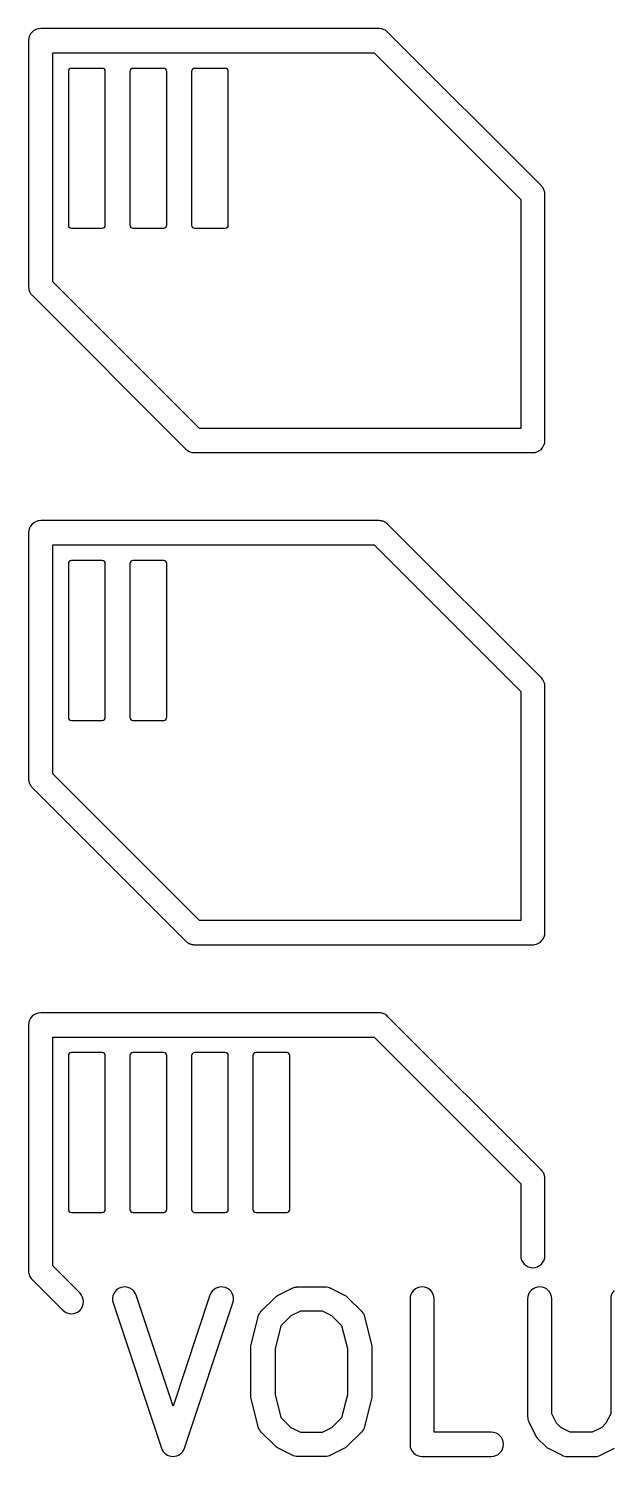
# Model space of a CAD drawing. Header units: millimetres. Extents: x 3 to 62, y 3 to 113.
# Drawn here: x 3.01 to 15.06, y 83.68 to 113.16 of the extents above; entities that cross this region are included whole.
import ezdxf

# ---------------------------------------------------------------- set-up
doc = ezdxf.new("R2010")
doc.units = ezdxf.units.MM
doc.layers.add('Layer_1', color=7, linetype='CONTINUOUS')

msp = doc.modelspace()

# ---------------------------------------------------------------- linework, layer by layer
at = {"layer": 'Layer_1', "color": 7}
for points in [[(3.010339, 112.907471), (3.010339, 107.827168)], [(10.245546, 113.157068), (3.260978, 113.157068), (3.260449, 113.157068), (3.260449, 113.157068)], [(13.597284, 109.909209), (10.422288, 113.084205)], [(4.530897, 112.335012), (3.895792, 112.335012)], [(5.800578, 112.335012), (5.166002, 112.335012)], [(7.070788, 112.335012), (6.435683, 112.335012)], [(3.833271, 112.272483), (3.833271, 109.097488)], [(4.593418, 109.097488), (4.593418, 112.272483)], [(5.103482, 112.272483), (5.103482, 109.097488)], [(5.863126, 109.097488), (5.863126, 112.272483)], [(6.373162, 112.272483), (6.373162, 109.097488)], [(7.133309, 109.097488), (7.133309, 112.272483)], [(13.670653, 104.652172), (13.670653, 104.652688), (13.670653, 109.732475)], [(3.895792, 109.034959), (4.530897, 109.034959)], [(5.166002, 109.034959), (5.800578, 109.034959)], [(6.435683, 109.034959), (7.070788, 109.034959)], [(3.044444, 107.702628), (3.044444, 107.702111)], [(3.083708, 107.650434), (6.258704, 104.475438)], [(6.333634, 104.424796), (6.341915, 104.421178)], [(6.435445, 104.402575), (13.420542, 104.402575)], [(10.245546, 102.997494), (3.260978, 102.997494), (3.260449, 102.997494), (3.260449, 102.997494)], [(10.28018, 102.995427), (10.278619, 102.995427)], [(10.313756, 102.988193), (10.313253, 102.988193)], [(13.597284, 99.749118), (10.43004, 102.916879)], [(3.010339, 102.747381), (3.010339, 97.672245), (3.010339, 97.667077)], [(3.833271, 102.112393), (3.833271, 98.937397)], [(4.530897, 102.174921), (3.895792, 102.174921)], [(4.593418, 98.937397), (4.593418, 102.112393)], [(5.103482, 102.112393), (5.103482, 98.937397)], [(5.800578, 102.174921), (5.166002, 102.174921)], [(5.863126, 98.937397), (5.863126, 102.112393)], [(13.662398, 99.63698), (13.661366, 99.640598)], [(13.670653, 94.492081), (13.670653, 94.492598), (13.670653, 99.572385)], [(3.895792, 98.874869), (4.530897, 98.874869)], [(5.166002, 98.874869), (5.800578, 98.874869)], [(3.019123, 97.602482), (3.019652, 97.600931)], [(3.028939, 97.573543), (3.029971, 97.571476)], [(3.062012, 97.515665), (3.062541, 97.515148)], [(3.083708, 97.490344), (6.258704, 94.315348)], [(6.333634, 94.264705), (6.341915, 94.261088)], [(6.435445, 94.242484), (6.448357, 94.242484), (13.420542, 94.242484)], [(3.010339, 92.58729), (3.010339, 87.507503)], [(10.245546, 92.837404), (3.260978, 92.837404), (3.260449, 92.837404), (3.260449, 92.837404)], [(10.28018, 92.835337), (10.278619, 92.835337)], [(10.313756, 92.828102), (10.313253, 92.828102)], [(13.601411, 89.584376), (13.597284, 89.589027), (13.590034, 89.596262), (10.43004, 92.756788)], [(4.072296, 87.049134), (3.51056, 87.610856), (3.51056, 92.337176), (10.1422, 92.337176), (13.170432, 89.308941), (13.170432, 87.824796)], [(4.530897, 92.014831), (3.895792, 92.014831)], [(5.800578, 92.014831), (5.166002, 92.014831)], [(7.070788, 92.014831), (6.435683, 92.014831)], [(8.340998, 92.014831), (7.705893, 92.014831)], [(3.833271, 91.952302), (3.833271, 88.777306)], [(4.593418, 88.777306), (4.593418, 91.952302)], [(5.103482, 91.952302), (5.103482, 88.777306)], [(5.863126, 88.777306), (5.863126, 91.952302)], [(6.373162, 91.952302), (6.373162, 88.777306)], [(7.133309, 88.777306), (7.133309, 91.952302)], [(7.643372, 91.952302), (7.643372, 88.777306)], [(8.403519, 88.777306), (8.403519, 91.952302)], [(13.622604, 89.559572), (13.617419, 89.566806)], [(13.662398, 89.47689), (13.661366, 89.480507)], [(13.670653, 87.824796), (13.670653, 89.412294)], [(3.895792, 88.714778), (4.530897, 88.714778)], [(5.166002, 88.714778), (5.800578, 88.714778)], [(6.435683, 88.714778), (7.070788, 88.714778)], [(7.705893, 88.714778), (8.340998, 88.714778)], [(3.019652, 87.440841), (3.020155, 87.43929)], [(3.079078, 87.336454), (3.083708, 87.33077)], [(3.09146, 87.323019), (3.718813, 86.695667)], [(6.755062, 87.006874), (5.992295, 84.718645), (5.229555, 87.006874)], [(8.165977, 87.00877), (8.451726, 87.151518)], [(8.563486, 87.177871), (9.134986, 87.177871)], [(9.246693, 87.151518), (9.532442, 87.00877)], [(13.563682, 87.177808), (13.563179, 87.177808), (13.563179, 87.177808)], [(4.755184, 86.848745), (5.755123, 83.848931)], [(6.229494, 83.848931), (7.229432, 86.848745)], [(7.815351, 86.676072), (8.100836, 86.961821)], [(9.597503, 86.9619), (9.883253, 86.67615)], [(10.885017, 86.927809), (10.885017, 83.927996)], [(12.563479, 84.177593), (11.385264, 84.177593), (11.385264, 86.927809)], [(13.313042, 86.927694), (13.313042, 84.499422)], [(15.028202, 86.927694), (15.028202, 84.558333), (14.930015, 84.361446), (14.844237, 84.275663), (14.647863, 84.177478), (14.19413, 84.177478), (13.997757, 84.275663), (13.912508, 84.361446), (13.813792, 84.558333), (13.813792, 86.927694)], [(7.606675, 85.98856), (7.749682, 86.56006)], [(9.949028, 86.559956), (10.091771, 85.988456)], [(7.599267, 84.927878), (7.599267, 85.927875)], [(10.099179, 85.927875), (10.099179, 84.927878)], [(7.749682, 84.295694), (7.606675, 84.867192)], [(10.091771, 84.867296), (9.949028, 84.295797)], [(13.339924, 84.387284), (13.482561, 84.101514)], [(8.100836, 83.893933), (7.815351, 84.179682)], [(9.883253, 84.179603), (9.597503, 83.893853)], [(13.529577, 84.036918), (13.672214, 83.893775)], [(8.451726, 83.704235), (8.165977, 83.846982)], [(9.532442, 83.846982), (9.246693, 83.704235)], [(13.737328, 83.846749), (14.023077, 83.704122)], [(14.817858, 83.704122), (15.103634, 83.846749)], [(9.134986, 83.677882), (8.56346, 83.677882)], [(11.135127, 83.677883), (12.563479, 83.677883)], [(14.134705, 83.677768), (14.706257, 83.677768)]]:
    msp.add_lwpolyline(points, dxfattribs=at)
for points in [[(3.51056, 112.657358), (10.1422, 112.657358), (13.170432, 109.629123), (13.170432, 104.902285), (6.538791, 104.902285), (3.51056, 107.93052), (3.51056, 112.657358)], [(3.51056, 102.497267), (10.1422, 102.497267), (13.170432, 99.469032), (13.170432, 94.742195), (6.539321, 94.742195), (3.51056, 97.770946), (3.51056, 102.497267)], [(4.913299, 87.165004)], [(11.135127, 87.177923)], [(8.622409, 84.17788), (9.075984, 84.17788), (9.272648, 84.276128), (9.48069, 84.484169), (9.599196, 84.958627), (9.599196, 85.897125), (9.48069, 86.371584), (9.272648, 86.579625), (9.075984, 86.677872), (8.622409, 86.677872), (8.425797, 86.579656), (8.217941, 86.3716), (8.099196, 85.897072), (8.099196, 84.958681), (8.217941, 84.484153), (8.425797, 84.276096)]]:
    msp.add_lwpolyline(points, close=True, dxfattribs=at)
for points in [[(3.260449, 113.157068), (3.122492, 113.15713), (3.010561, 113.045428), (3.010339, 112.907471)], [(10.422288, 113.084205), (10.375354, 113.130948), (10.311787, 113.157154), (10.245546, 113.157068)], [(3.895792, 112.335012), (3.861264, 112.33502), (3.833271, 112.307019), (3.833271, 112.272483)], [(4.593418, 112.272483), (4.593418, 112.307019), (4.565426, 112.33502), (4.530897, 112.335012)], [(5.166002, 112.335012), (5.131474, 112.33502), (5.103482, 112.307019), (5.103482, 112.272483)], [(5.863126, 112.272483), (5.863126, 112.30703), (5.835133, 112.335035), (5.800578, 112.335012)], [(6.435683, 112.335012), (6.401155, 112.33502), (6.373162, 112.307019), (6.373162, 112.272483)], [(7.133309, 112.272483), (7.133309, 112.307019), (7.105317, 112.33502), (7.070788, 112.335012)], [(13.61898, 109.884921), (13.612283, 109.89348), (13.605036, 109.901593), (13.597284, 109.909209)], [(13.670653, 109.732475), (13.670706, 109.787598), (13.652539, 109.841192), (13.61898, 109.884921)], [(3.833271, 109.097488), (3.833271, 109.062952), (3.861264, 109.034951), (3.895792, 109.034959)], [(4.530897, 109.034959), (4.565426, 109.034951), (4.593418, 109.062952), (4.593418, 109.097488)], [(5.103482, 109.097488), (5.103482, 109.062952), (5.131474, 109.034951), (5.166002, 109.034959)], [(5.800578, 109.034959), (5.835133, 109.034936), (5.863126, 109.062942), (5.863126, 109.097488)], [(6.373162, 109.097488), (6.373162, 109.062952), (6.401155, 109.034951), (6.435683, 109.034959)], [(7.070788, 109.034959), (7.105317, 109.034951), (7.133309, 109.062952), (7.133309, 109.097488)], [(3.010339, 107.827168), (3.010605, 107.783384), (3.022366, 107.740438), (3.044444, 107.702628)], [(3.044444, 107.702111), (3.049889, 107.692772), (3.055934, 107.683796), (3.062541, 107.675239)], [(3.062541, 107.675239), (3.069049, 107.666519), (3.07612, 107.658233), (3.083708, 107.650434)], [(13.420542, 104.402575), (13.558499, 104.402513), (13.670431, 104.514215), (13.670653, 104.652172)], [(6.258704, 104.475438), (6.280394, 104.454142), (6.305786, 104.436981), (6.333634, 104.424796)], [(6.341915, 104.421178), (6.358571, 104.414515), (6.375895, 104.409664), (6.393588, 104.406709)], [(6.393588, 104.406709), (6.398728, 104.405685), (6.403899, 104.404824), (6.409093, 104.404125)], [(6.409093, 104.404125), (6.414073, 104.403631), (6.419067, 104.403286), (6.424068, 104.403092)], [(6.424068, 104.403092), (6.427856, 104.402833), (6.431649, 104.402661), (6.435445, 104.402575)], [(3.083561, 102.92427), (3.03665, 102.877358), (3.010309, 102.813724), (3.010339, 102.747381)], [(3.260449, 102.997494), (3.194106, 102.997524), (3.130472, 102.971182), (3.083561, 102.92427)], [(10.278619, 102.995427), (10.267653, 102.996847), (10.256604, 102.997538), (10.245546, 102.997494)], [(10.313253, 102.988193), (10.302405, 102.991349), (10.291355, 102.993766), (10.28018, 102.995427)], [(10.341669, 102.978374), (10.332567, 102.982195), (10.323246, 102.985474), (10.313756, 102.988193)], [(10.43004, 102.916879), (10.405399, 102.943552), (10.375243, 102.964537), (10.341669, 102.978374)], [(3.895792, 102.174921), (3.861264, 102.17493), (3.833271, 102.146929), (3.833271, 102.112393)], [(4.593418, 102.112393), (4.593418, 102.146929), (4.565426, 102.17493), (4.530897, 102.174921)], [(5.166002, 102.174921), (5.131474, 102.17493), (5.103482, 102.146929), (5.103482, 102.112393)], [(5.863126, 102.112393), (5.863126, 102.146939), (5.835133, 102.174944), (5.800578, 102.174921)], [(13.661366, 99.640598), (13.649623, 99.68165), (13.627561, 99.71901), (13.597284, 99.749118)], [(13.668589, 99.604941), (13.667225, 99.615744), (13.665157, 99.626447), (13.662398, 99.63698)], [(13.670653, 99.572385), (13.670674, 99.58327), (13.669985, 99.594145), (13.668589, 99.604941)], [(3.833271, 98.937397), (3.833271, 98.902861), (3.861264, 98.87486), (3.895792, 98.874869)], [(4.530897, 98.874869), (4.565426, 98.87486), (4.593418, 98.902861), (4.593418, 98.937397)], [(5.103482, 98.937397), (5.103482, 98.902861), (5.131474, 98.87486), (5.166002, 98.874869)], [(5.800578, 98.874869), (5.835133, 98.874846), (5.863126, 98.902851), (5.863126, 98.937397)], [(3.010339, 97.667077), (3.01064, 97.661031), (3.011161, 97.654998), (3.0119, 97.64899)], [(3.0119, 97.64899), (3.012141, 97.644848), (3.012485, 97.640713), (3.012932, 97.636588)], [(3.012932, 97.636588), (3.013364, 97.63296), (3.013876, 97.629342), (3.014466, 97.625736)], [(3.014466, 97.625736), (3.01565, 97.617915), (3.017204, 97.610155), (3.019123, 97.602482)], [(3.019652, 97.600931), (3.022217, 97.59163), (3.025318, 97.582485), (3.028939, 97.573543)], [(3.029971, 97.571476), (3.034165, 97.561527), (3.039, 97.551861), (3.044444, 97.542537)], [(3.044444, 97.542537), (3.049718, 97.533213), (3.055586, 97.524237), (3.062012, 97.515665)], [(3.062541, 97.515148), (3.069049, 97.506428), (3.07612, 97.498142), (3.083708, 97.490344)], [(13.453615, 94.244551), (13.577744, 94.261061), (13.670509, 94.366859), (13.670653, 94.492081)], [(6.258704, 94.315348), (6.266506, 94.307752), (6.274796, 94.300675), (6.283522, 94.29416)], [(6.283522, 94.29416), (6.292244, 94.287538), (6.301392, 94.281496), (6.310906, 94.276074)], [(6.310906, 94.276074), (6.318284, 94.271901), (6.32587, 94.268107), (6.333634, 94.264705)], [(6.341915, 94.261088), (6.351354, 94.257227), (6.361021, 94.253948), (6.370861, 94.251269)], [(6.370861, 94.251269), (6.37836, 94.249368), (6.385944, 94.247816), (6.393588, 94.246618)], [(6.393588, 94.246618), (6.398728, 94.245595), (6.403899, 94.244733), (6.409093, 94.244034)], [(6.409093, 94.244034), (6.414073, 94.24354), (6.419067, 94.243195), (6.424068, 94.243001)], [(6.424068, 94.243001), (6.427856, 94.242742), (6.431649, 94.24257), (6.435445, 94.242484)], [(13.420542, 94.242484), (13.4316, 94.242441), (13.442649, 94.243131), (13.453615, 94.244551)], [(3.083561, 92.764179), (3.03665, 92.717268), (3.010309, 92.653633), (3.010339, 92.58729)], [(3.260449, 92.837404), (3.194106, 92.837433), (3.130472, 92.811091), (3.083561, 92.764179)], [(10.278619, 92.835337), (10.267653, 92.836756), (10.256604, 92.837447), (10.245546, 92.837404)], [(10.313253, 92.828102), (10.302405, 92.831258), (10.291355, 92.833675), (10.28018, 92.835337)], [(10.341669, 92.818283), (10.332567, 92.822105), (10.323246, 92.825383), (10.313756, 92.828102)], [(10.43004, 92.756788), (10.405399, 92.783462), (10.375243, 92.804446), (10.341669, 92.818283)], [(3.895792, 92.014831), (3.861264, 92.014839), (3.833271, 91.986838), (3.833271, 91.952302)], [(4.593418, 91.952302), (4.593418, 91.986838), (4.565426, 92.014839), (4.530897, 92.014831)], [(5.166002, 92.014831), (5.131474, 92.014839), (5.103482, 91.986838), (5.103482, 91.952302)], [(5.863126, 91.952302), (5.863126, 91.986848), (5.835133, 92.014854), (5.800578, 92.014831)], [(6.435683, 92.014831), (6.401155, 92.014839), (6.373162, 91.986838), (6.373162, 91.952302)], [(7.133309, 91.952302), (7.133309, 91.986838), (7.105317, 92.014839), (7.070788, 92.014831)], [(7.705893, 92.014831), (7.671365, 92.014839), (7.643372, 91.986838), (7.643372, 91.952302)], [(8.403519, 91.952302), (8.403519, 91.986838), (8.375527, 92.014839), (8.340998, 92.014831)], [(13.617419, 89.566806), (13.612364, 89.572913), (13.607023, 89.578777), (13.601411, 89.584376)], [(13.637077, 89.537351), (13.632649, 89.545009), (13.627818, 89.552426), (13.622604, 89.559572)], [(13.651523, 89.507895), (13.647358, 89.518019), (13.642532, 89.527859), (13.637077, 89.537351)], [(13.661366, 89.480507), (13.65862, 89.48982), (13.655333, 89.498965), (13.651523, 89.507895)], [(13.664461, 89.465004), (13.663869, 89.468982), (13.663181, 89.472945), (13.662398, 89.47689)], [(13.668589, 89.44485), (13.66749, 89.451622), (13.666113, 89.458345), (13.664461, 89.465004)], [(13.670653, 89.412294), (13.670674, 89.423179), (13.669985, 89.434055), (13.668589, 89.44485)], [(3.833271, 88.777306), (3.833271, 88.742771), (3.861264, 88.71477), (3.895792, 88.714778)], [(4.530897, 88.714778), (4.565426, 88.71477), (4.593418, 88.742771), (4.593418, 88.777306)], [(5.103482, 88.777306), (5.103482, 88.742771), (5.131474, 88.71477), (5.166002, 88.714778)], [(5.800578, 88.714778), (5.835133, 88.714755), (5.863126, 88.74276), (5.863126, 88.777306)], [(6.373162, 88.777306), (6.373162, 88.742771), (6.401155, 88.71477), (6.435683, 88.714778)], [(7.070788, 88.714778), (7.105317, 88.71477), (7.133309, 88.742771), (7.133309, 88.777306)], [(7.643372, 88.777306), (7.643372, 88.742771), (7.671365, 88.71477), (7.705893, 88.714778)], [(8.340998, 88.714778), (8.375527, 88.71477), (8.403519, 88.742771), (8.403519, 88.777306)], [(13.170432, 87.824796), (13.170402, 87.758453), (13.196743, 87.694819), (13.243654, 87.647907)], [(13.243654, 87.647907), (13.290565, 87.600995), (13.354199, 87.574653), (13.420542, 87.574682)], [(13.420542, 87.574682), (13.486885, 87.574653), (13.550519, 87.600995), (13.597431, 87.647907)], [(13.597431, 87.647907), (13.644342, 87.694819), (13.670683, 87.758453), (13.670653, 87.824796)], [(3.010339, 87.507503), (3.010705, 87.490628), (3.01278, 87.473834), (3.01653, 87.457377)], [(3.01653, 87.457377), (3.017385, 87.451831), (3.018426, 87.446316), (3.019652, 87.440841)], [(3.020155, 87.43929), (3.022893, 87.429978), (3.02617, 87.420833), (3.029971, 87.411902)], [(3.029971, 87.411902), (3.04164, 87.383988), (3.058278, 87.358425), (3.079078, 87.336454)], [(3.083708, 87.33077), (3.086235, 87.32813), (3.08882, 87.325545), (3.09146, 87.323019)], [(4.072296, 86.695667), (4.169869, 86.793288), (4.169869, 86.951513), (4.072296, 87.049134)], [(4.768735, 87.039625), (4.739082, 86.980313), (4.734207, 86.91165), (4.755184, 86.848745)], [(4.913299, 87.165004), (4.85039, 87.144037), (4.798388, 87.098936), (4.768735, 87.039625)], [(5.104181, 87.151446), (5.04487, 87.181102), (4.976207, 87.185979), (4.913299, 87.165004)], [(5.229555, 87.006874), (5.208592, 87.069785), (5.163493, 87.121791), (5.104181, 87.151446)], [(6.880435, 87.151446), (6.821124, 87.121791), (6.776025, 87.069785), (6.755062, 87.006874)], [(7.071318, 87.165004), (7.00841, 87.185979), (6.939747, 87.181102), (6.880435, 87.151446)], [(7.215882, 87.039625), (7.186229, 87.098936), (7.134227, 87.144037), (7.071318, 87.165004)], [(7.229432, 86.848745), (7.250409, 86.91165), (7.245535, 86.980313), (7.215882, 87.039625)], [(8.100836, 86.961821), (8.119879, 86.980878), (8.141876, 86.996732), (8.165977, 87.00877)], [(8.451726, 87.151518), (8.459521, 87.15465), (8.467469, 87.157386), (8.475539, 87.159718)], [(8.475539, 87.159718), (8.485554, 87.163923), (8.495833, 87.167472), (8.50631, 87.170341)], [(8.50631, 87.170341), (8.516975, 87.172459), (8.527766, 87.173879), (8.538616, 87.174593)], [(8.538616, 87.174593), (8.546846, 87.176101), (8.555146, 87.177195), (8.563486, 87.177871)], [(9.134986, 87.177871), (9.173761, 87.177867), (9.212004, 87.168846), (9.246693, 87.151518)], [(9.532442, 87.00877), (9.55651, 86.996749), (9.578479, 86.980922), (9.597503, 86.9619)], [(10.958239, 87.104699), (10.911328, 87.057787), (10.884987, 86.994152), (10.885017, 86.927809)], [(11.135127, 87.177923), (11.068784, 87.177952), (11.00515, 87.151611), (10.958239, 87.104699)], [(11.312033, 87.104708), (11.265116, 87.151621), (11.201475, 87.177959), (11.135127, 87.177923)], [(11.385264, 86.927809), (11.385294, 86.994157), (11.35895, 87.057795), (11.312033, 87.104708)], [(13.386273, 87.104593), (13.339356, 87.05768), (13.313012, 86.994042), (13.313042, 86.927694)], [(13.563179, 87.177808), (13.496831, 87.177844), (13.43319, 87.151506), (13.386273, 87.104593)], [(13.74057, 87.104584), (13.693659, 87.151496), (13.630025, 87.177837), (13.563682, 87.177808)], [(13.813792, 86.927694), (13.813822, 86.994037), (13.787481, 87.057672), (13.74057, 87.104584)], [(15.101423, 87.104584), (15.054512, 87.057672), (15.028171, 86.994037), (15.028202, 86.927694)], [(3.718813, 86.695667), (3.816436, 86.598083), (3.974673, 86.598083), (4.072296, 86.695667)], [(7.749682, 86.56006), (7.760669, 86.603961), (7.783366, 86.644057), (7.815351, 86.676072)], [(9.883253, 86.67615), (9.915306, 86.644097), (9.938041, 86.603934), (9.949028, 86.559956)], [(7.599267, 85.927875), (7.599244, 85.94833), (7.601732, 85.968711), (7.606675, 85.98856)], [(10.091771, 85.988456), (10.096705, 85.968641), (10.099193, 85.948295), (10.099179, 85.927875)], [(7.606675, 84.867192), (7.601732, 84.887042), (7.599244, 84.907423), (7.599267, 84.927878)], [(10.099179, 84.927878), (10.099193, 84.907457), (10.096705, 84.887112), (10.091771, 84.867296)], [(13.313042, 84.499422), (13.313143, 84.460459), (13.322348, 84.422058), (13.339924, 84.387284)], [(7.815351, 84.179682), (7.783366, 84.211697), (7.760669, 84.251793), (7.749682, 84.295694)], [(9.949028, 84.295797), (9.938041, 84.251819), (9.915306, 84.211656), (9.883253, 84.179603)], [(12.813589, 83.927996), (12.813367, 84.065953), (12.701436, 84.177655), (12.563479, 84.177593)], [(13.482561, 84.101514), (13.494669, 84.077601), (13.510544, 84.055791), (13.529577, 84.036918)], [(5.755123, 83.848931), (5.789162, 83.746849), (5.8847, 83.677997), (5.992308, 83.677997)], [(5.992308, 83.677997), (6.099917, 83.677997), (6.195454, 83.746849), (6.229494, 83.848931)], [(8.165977, 83.846982), (8.141876, 83.859021), (8.119879, 83.874875), (8.100836, 83.893933)], [(9.597503, 83.893853), (9.578479, 83.874831), (9.55651, 83.859004), (9.532442, 83.846982)], [(10.885017, 83.927996), (10.884993, 83.861655), (10.911336, 83.798025), (10.958246, 83.751114)], [(10.958246, 83.751114), (11.005156, 83.704204), (11.068786, 83.67786), (11.135127, 83.677883)], [(12.563479, 83.677883), (12.629822, 83.677853), (12.693456, 83.704195), (12.740367, 83.751107)], [(12.740367, 83.751107), (12.787278, 83.798019), (12.813619, 83.861653), (12.813589, 83.927996)], [(13.672214, 83.893775), (13.691242, 83.874693), (13.71323, 83.858813), (13.737328, 83.846749)], [(8.56346, 83.677882), (8.524676, 83.677881), (8.486423, 83.686903), (8.451726, 83.704235)], [(9.246693, 83.704235), (9.212004, 83.686907), (9.173761, 83.677885), (9.134986, 83.677882)], [(14.023077, 83.704122), (14.057741, 83.686806), (14.095956, 83.677784), (14.134705, 83.677768)], [(14.706257, 83.677768), (14.744997, 83.677788), (14.783202, 83.68681), (14.817858, 83.704122)]]:
    msp.add_open_spline(points, degree=3, dxfattribs=at)

doc.saveas('drawing.dxf')
